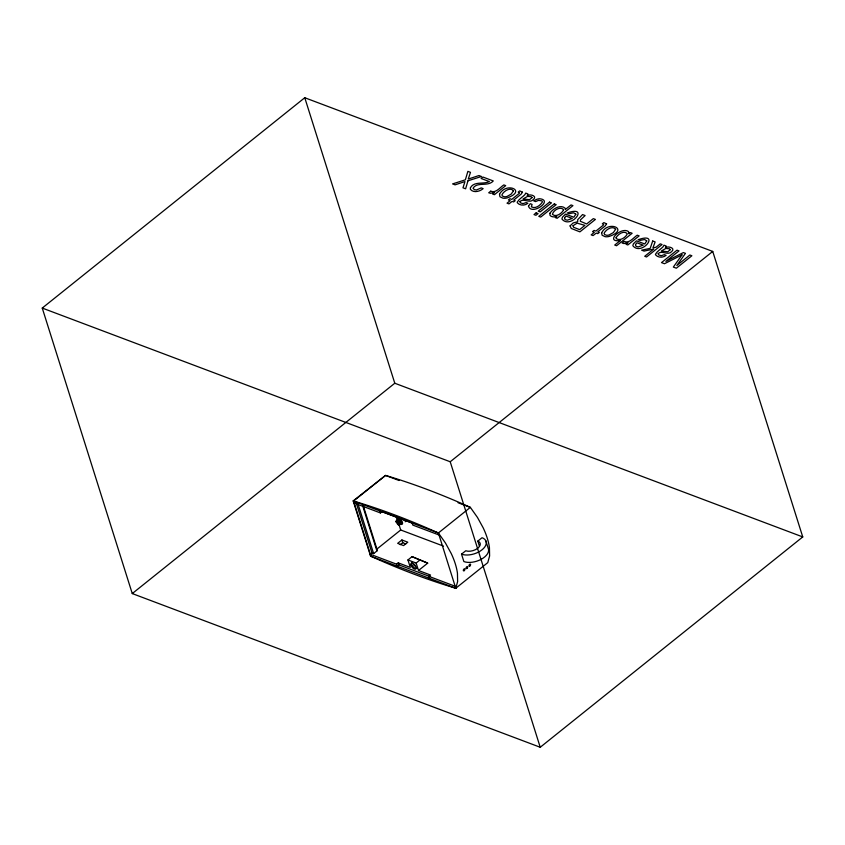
<?xml version="1.0" encoding="UTF-8"?>
<svg xmlns="http://www.w3.org/2000/svg" width="845" height="845" viewBox="0 0 845 845"><rect width="100%" height="100%" fill="white"/><g stroke="black" fill="none" stroke-linecap="round" stroke-linejoin="round"><path stroke-width="1.27" d="M396.062 521.513C404.649 512.926 400.847 532.677 396.062 521.513L398.946 519.221M397.995 519.96L398.259 519.326M399.072 480.509L385.552 475.418L353.168 500.895L370.596 556.158L455.782 588.257L457.62 581.592L457.451 573.259A56.911 27.283 51.3 0 0 451.198 553.454L445.463 543.029L438.386 532.973L431.13 529.773A826.452 396.273 51.3 0 0 353.569 501.043L385.552 475.418A826.452 396.273 51.3 0 1 463.113 504.138L470.348 507.37L477.446 517.404L483.182 527.829A56.911 27.283 51.3 0 1 489.435 547.634L489.604 555.968L487.766 562.633L455.782 588.257A826.473 396.284 51.3 0 1 370.987 556.316L353.569 501.053M399.442 524.808L398.829 522.104L396.326 520.879M42.25 308.066L304.77 97.735L712.736 251.43L802.75 536.934L540.23 747.265L132.264 593.57L42.25 308.066L450.216 461.761L540.23 747.265M132.264 593.57L394.784 383.239L802.75 536.934M353.812 502.912L380.43 512.936L382.067 511.626L413.205 523.351M450.216 461.761L712.736 251.43M396.136 521.143L398.565 519.2M396.115 521.978L398.048 520.425M397.456 520.932L399.389 519.379M397.932 521.228L399.865 519.675M398.396 521.618L400.34 520.066M398.829 522.104L400.773 520.552M399.21 522.643L401.143 521.09M399.484 523.182L401.428 521.629M398.322 524.756L401.597 522.157M398.766 524.914L401.65 522.622M399.146 524.925L401.576 522.992M370.353 554.299L372.001 552.989L373.648 553.612L376.923 550.982L376.923 549.049L363.128 505.299M376.923 549.049L400.71 529.984L443.498 546.113M401.893 539.966L397.668 543.356L403.572 545.585L407.797 542.194L401.893 539.966L402.748 542.68L405.716 543.969M400.213 544.719L402.748 542.68M369.962 554.151L396.59 564.185L398.227 562.865L410.3 567.418L407.945 559.95L412.043 556.654L427.697 563.129L418.497 570.502L416.141 563.034L407.945 559.95M353.168 500.895L438.386 532.973L470.348 507.37L458.053 502.733M429.999 576.607L398.861 564.882L397.224 566.192L396.59 564.185M416.141 563.034L420.24 559.749M429.556 578.371L428.922 576.364L430.559 575.054L418.497 570.502M461.528 554.162L465.753 550.771A8.809 4.859 -17.5 0 0 477.816 548.204A8.809 4.859 -17.5 0 0 477.816 541.106L482.051 537.716A14.978 8.27 -17.5 0 1 482.041 549.799A14.978 8.27 -17.5 0 1 461.528 554.162L463.863 561.566A14.978 8.27 -17.5 0 0 481.365 559.2A14.978 8.27 -17.5 0 0 488.135 548.151L485.801 540.747M455.782 588.257L439.02 534.98L412.793 525.094L412.159 523.087M427.697 563.129L412.043 556.654M428.922 576.364L455.149 586.25M477.816 541.106L479.379 546.039M304.77 97.735L394.784 383.239M438.386 532.973L439.02 534.98M396.368 516.242L397.551 519.981M398.734 523.731L400.71 529.984M398.227 562.865L398.861 564.882M379.796 510.929L380.43 512.936M362.737 505.986L376.923 550.982M357.879 503.609L373.648 553.612M356.231 502.997L372.001 552.989M370.237 553.559L370.596 556.158M397.414 520.774A3.771 1.806 51.3 0 1 398.946 518.312A3.771 1.806 51.3 0 1 402.537 522.833A3.771 1.806 51.3 0 1 399.759 523.731M405.917 519.855A3.771 1.806 51.3 0 1 405.135 521.692M417.06 567.682A3.718 1.785 51.3 0 1 413.258 566.794A3.718 1.785 51.3 0 1 412.318 562.347M398.481 519.992A1.912 0.919 51.3 0 1 399.854 520.055M400.213 520.362A1.912 0.919 51.3 0 1 400.836 521.133M401.048 521.555A1.912 0.919 51.3 0 1 401.016 522.791M528.474 206.18C531.642 216.003 553.781 200.233 539.744 198.755A5.672 3.126 -17.5 0 0 536.237 199.547L533.734 200.899L535.582 201.596L538.518 200.371L541.761 200.825A3.412 1.88 -17.5 0 1 542.215 202.282C540.124 205.536 535.255 209.159 531.368 206.803L532.065 204.405L530.227 203.708L528.474 206.18M522.463 192.174L521.154 194.118L513.665 200.128L515.196 200.709L513.644 201.944L512.112 201.374L508.954 203.898L507.032 203.18L510.19 200.645L508.384 199.969L509.936 198.723L511.743 199.399L519.126 193.484L519.517 192.702L518.196 192.1L519.707 190.896L522.463 192.174M606.594 223.872L605.295 225.816L597.795 231.826L599.327 232.396L597.774 233.642L596.243 233.072L593.084 235.597L591.162 234.878L594.32 232.343L592.514 231.667L594.067 230.421L595.873 231.097L603.267 225.182L603.657 224.39L602.337 223.798L603.837 222.594L606.594 223.872M575.825 214.197L573.85 217.249L565.569 214.123L562.453 217.154L561.914 219.003C570.755 230.041 590.243 204.849 567.227 212.982L569.097 213.69L573.723 212.792L575.825 214.197M646.742 240.92L644.767 243.962L636.475 240.846L633.37 243.867L632.831 245.715C641.672 256.753 661.16 231.572 638.144 239.705L640.003 240.402L644.64 239.505L646.742 240.92M519.971 201.575L520.425 202.811L522.928 203.645L526.15 202.589L527.924 203.254C524.988 205.768 519.833 205.853 517.33 202.768L517.214 202.208C519.369 198.174 525.263 195.734 525.717 193.104L527.893 193.906L527.227 195.501C529.995 193.832 537.726 195.913 533.396 199.557C529.593 203.888 523.456 197.751 519.971 201.575M658.192 253.648L658.656 254.884L661.16 255.718L664.371 254.662L666.145 255.338C663.209 257.841 658.065 257.936 655.551 254.841L655.445 254.292C657.6 250.247 663.494 247.807 663.948 245.177L666.124 245.979L665.459 247.574C668.226 245.906 675.958 247.997 671.627 251.63C667.814 255.961 661.677 249.824 658.192 253.648M513.464 190.79L511.172 194.096L507.169 196.378A3.781 2.081 -17.5 0 1 504.201 196.727L502.49 196.061L501.888 194.92C503.462 191.223 510.317 186.756 513.464 190.79M615.635 229.28L613.343 232.586L609.34 234.868A3.781 2.081 -17.5 0 1 606.372 235.216L604.661 234.551L604.059 233.41C605.633 229.713 612.477 225.245 615.635 229.28M570.079 225.89L571.231 228.446L579.892 231.868L595.419 219.425L593.317 218.633L586.662 223.967L580.272 221.221L580.578 219.763L585.12 215.538L582.543 214.567L577.726 219.668L577.684 221.728L573.206 222.922L570.079 225.89M616.153 237.529L616.227 238.596C619.924 241.364 625.374 237.667 627.17 234.181L627.138 233.484C623.716 230.136 618.044 234.297 616.153 237.529M629.06 232.977L628.944 233.759L630.391 232.597L632.144 233.262L616.565 245.747L614.716 245.05L620.357 240.529C603.974 242.842 621.656 226.048 628.479 231.636L629.06 232.977M499.511 194.329L499.944 196.748L502.859 198.142A6.823 3.76 -17.5 0 0 507.169 197.91C527.47 190.748 505.944 181.379 499.511 194.329M601.682 232.819L602.105 235.237L605.02 236.642A6.823 3.76 -17.5 0 0 609.34 236.399C629.641 229.238 608.115 219.869 601.682 232.819M532.065 197.572L529.572 199.695L523.066 198.955L527.565 196.389L531.114 196.653L532.065 197.572M670.296 249.645L667.803 251.768L661.297 251.028L665.797 248.472L669.346 248.726L670.296 249.645M397.266 522.21L398.502 523.477L397.266 522.21M413.723 564.544L414.958 565.812L413.723 564.544M564.566 217.862L565.041 219.552L567.248 220.207L572.287 218.443L566.013 216.077L564.566 217.862M635.482 244.575L635.958 246.275L638.155 246.93L643.203 245.156L636.919 242.79L635.482 244.575M573.026 225.752L573.575 227.263L579.596 229.629L584.909 225.372L577.114 223.133L573.026 225.752M470.443 187.727L470.316 189.248C473.422 193.251 479.823 191.54 483.15 188.625L481.217 187.907L476.411 189.988L474.394 189.66L473.052 188.245C477.256 181.4 487.892 187.072 493.279 180.946L482.907 177.038L481.111 178.475L489.361 181.58C483.488 184.601 474.277 180.904 470.443 187.727M549.926 213.246C548.69 217.102 554.362 217.461 556.823 216.383L555.313 217.587L557.161 218.285L572.942 205.641L571.04 204.923L565.263 209.56L565.22 208.261C560.488 204.046 552.852 208.789 549.926 213.246M467.972 180.788L465.616 188.805L462.986 187.822L464.961 181.569L455.096 184.844L452.593 183.904L465.373 179.805L467.866 171.366L470.475 172.348L468.278 179.045L478.957 175.549L481.492 176.499L467.972 180.788M652.699 241.005L650.196 248.398L641.63 250.162L644.059 251.081L653.745 249.064L644.724 256.288L646.552 256.975L662.079 244.532L660.251 243.846L656.005 247.258L652.953 247.817L655.128 241.923L652.699 241.005M563.499 210.067C561.693 213.51 555.873 217.64 552.398 214.355C553.264 210.394 559.908 206.191 563.457 209.402L563.499 210.067M682.01 254.873L673.338 267.073L676.349 268.203L691.875 255.76L689.869 255.01L676.824 265.52L685.464 253.352L683.383 252.57L665.871 261.39L679.01 250.912L677.014 250.162L661.487 262.605L664.466 263.724L682.01 254.873M490.713 191.181L488.695 192.787L490.533 193.294L494.547 192.449L492.593 194.023L494.399 194.699L505.722 185.636L503.821 184.918C500.134 187.231 495.857 193.568 490.713 191.181M536.153 212.845L533.998 214.567L535.931 215.295L538.085 213.574L536.153 212.845M549.525 202.135L538.254 211.155L540.187 211.884L551.458 202.863L549.525 202.135M554.299 203.93L538.783 216.373L540.673 217.091L556.2 204.648L554.299 203.93M624.128 241.448L622.121 243.054L623.948 243.561L627.972 242.716L626.018 244.289L627.824 244.965L639.147 235.892L637.246 235.185C633.56 237.498 629.282 243.835 624.128 241.448M410.955 565.147A3.718 1.785 51.3 0 0 415.571 569.139A3.718 1.785 51.3 0 0 413.955 564.027A3.718 1.785 51.3 0 0 410.955 565.147M464.158 570.66A1.194 0.602 -57.4 0 0 464.856 568.833A1.194 0.602 -57.4 0 0 463.43 569.868A1.194 0.602 -57.4 0 0 464.158 570.66M466.915 568.41A1.194 0.602 -57.4 0 0 467.528 566.594A1.194 0.602 -57.4 0 0 466.113 567.734A1.194 0.602 -57.4 0 0 466.915 568.41M469.831 565.992A1.194 0.602 -57.4 0 0 470.443 564.175A1.194 0.602 -57.4 0 0 469.028 565.316A1.194 0.602 -57.4 0 0 469.831 565.992"/></g></svg>
